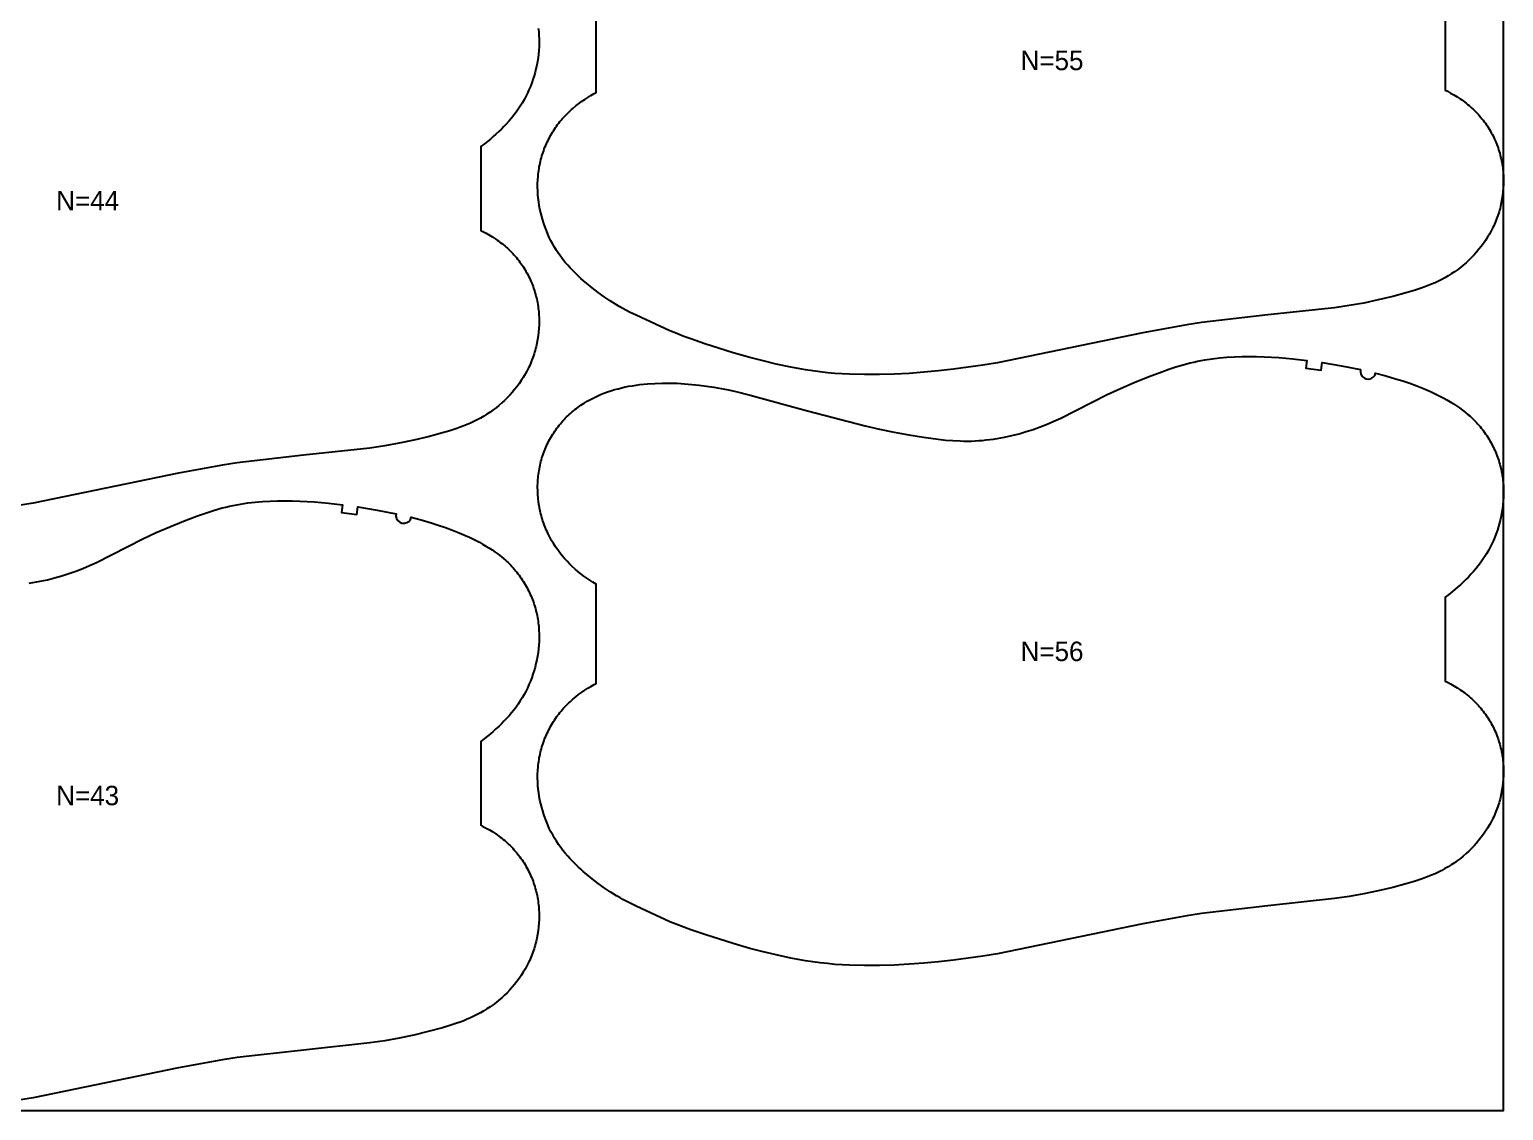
# Model space of a CAD drawing. Header units: inches. Extents: x 0 to 1972, y 0 to 1090.
# Drawn here: x 1593.2 to 1972, y 0 to 277.7 of the extents above; entities that cross this region are included whole.
import ezdxf

# ---------------------------------------------------------------- set-up
doc = ezdxf.new("R2010")
doc.units = ezdxf.units.IN

msp = doc.modelspace()

# ---------------------------------------------------------------- linework, layer by layer
at = {"layer": '1'}
for points in [[(0.5, 0), (1971.9894, 0), (1971.9894, 1089.551), (0.5, 1089.551), (0.5, 0)], [(1935.2463, 190.3356), (1935.203, 189.7146), (1935.3529, 189.1103), (1935.6812, 188.5814), (1936.1563, 188.1791), (1936.7321, 187.9423), (1937.3528, 187.8941), (1937.9583, 188.0391), (1938.4898, 188.3632), (1938.8959, 188.8351), (1939.1372, 189.409), (1941.707, 188.7225), (1944.261, 187.9777), (1946.0823, 187.4057), (1947.8914, 186.7966), (1949.6848, 186.1445), (1951.459, 185.4431), (1953.2105, 184.6867), (1954.0764, 184.2863), (1954.9349, 183.8705), (1955.7856, 183.4386), (1956.6279, 182.9902), (1957.4612, 182.5246), (1958.2849, 182.0413), (1959.0984, 181.5398), (1959.8998, 181.0189), (1960.6872, 180.4778), (1961.4588, 179.9155), (1962.2125, 179.3308), (1962.9466, 178.7227), (1963.3056, 178.4096), (1963.6589, 178.0903), (1964.0064, 177.7647), (1964.3477, 177.4325), (1964.6827, 177.0938), (1965.0112, 176.7487), (1965.3332, 176.3973), (1965.6485, 176.0398), (1965.9571, 175.6762), (1966.2589, 175.3069), (1966.5539, 174.9319), (1966.8419, 174.5514), (1967.1228, 174.1656), (1967.3966, 173.7746), (1967.6632, 173.3785), (1967.9225, 172.9776), (1968.1745, 172.572), (1968.4189, 172.1618), (1968.6559, 171.7472), (1968.8852, 171.3283), (1969.1067, 170.9054), (1969.3206, 170.4785), (1969.5265, 170.0479), (1969.7246, 169.6136), (1969.9148, 169.1758), (1970.0969, 168.7346), (1970.2709, 168.2903), (1970.4368, 167.8429), (1970.5945, 167.3926), (1970.744, 166.9395), (1970.8851, 166.4839), (1971.0178, 166.0257), (1971.1421, 165.5653), (1971.2579, 165.1027), (1971.3651, 164.6381), (1971.4637, 164.1716), (1971.5537, 163.7034), (1971.635, 163.2336), (1971.7077, 162.7624), (1971.772, 162.2899), (1971.8279, 161.8163), (1971.8754, 161.3417), (1971.9458, 160.3902), (1971.9836, 159.4366), (1971.9894, 158.4821), (1971.9638, 157.5278), (1971.9074, 156.575), (1971.8206, 155.6248), (1971.704, 154.6779), (1971.5579, 153.7352), (1971.3829, 152.7974), (1971.1792, 151.8651), (1970.9475, 150.9393), (1970.688, 150.0205), (1970.4012, 149.1096), (1970.0875, 148.2074), (1969.747, 147.315), (1969.3795, 146.4334), (1968.9851, 145.5639), (1968.5637, 144.7077), (1968.1153, 143.8658), (1967.6398, 143.0395), (1967.1372, 142.23), (1966.6078, 141.438), (1966.0529, 140.6636), (1965.4743, 139.9062), (1964.8734, 139.1656), (1964.2521, 138.4412), (1963.6119, 137.7329), (1962.9545, 137.0401), (1962.2816, 136.3625), (1961.5947, 135.6997), (1960.8947, 135.0511), (1960.1822, 134.4164), (1959.4581, 133.7949), (1957.9778, 132.5898), (1956.9894, 131.8359), (1956.9894, 110.2915), (1957.5608, 110.0177), (1958.4074, 109.5778), (1959.2394, 109.1101), (1960.0554, 108.6146), (1960.854, 108.0916), (1961.2463, 107.8199), (1961.6339, 107.5414), (1962.0164, 107.2561), (1962.3937, 106.964), (1962.7656, 106.6653), (1963.132, 106.3599), (1963.4928, 106.0478), (1963.8476, 105.7291), (1964.1964, 105.4039), (1964.539, 105.072), (1964.8752, 104.7336), (1965.2049, 104.3888), (1965.528, 104.0378), (1965.8444, 103.6806), (1966.1539, 103.3175), (1966.4564, 102.9485), (1966.7518, 102.5737), (1967.04, 102.1934), (1967.3209, 101.8077), (1967.5943, 101.4167), (1967.8601, 101.0205), (1968.1183, 100.6192), (1968.3686, 100.2131), (1968.611, 99.8022), (1968.8454, 99.3868), (1969.0716, 98.9668), (1969.2895, 98.5425), (1969.4991, 98.1141), (1969.7004, 97.6817), (1969.8933, 97.2454), (1970.0778, 96.8055), (1970.254, 96.3622), (1970.4217, 95.9156), (1970.581, 95.4658), (1970.7318, 95.0132), (1970.8742, 94.5577), (1971.008, 94.0997), (1971.1333, 93.6392), (1971.2501, 93.1766), (1971.3583, 92.7118), (1971.458, 92.2452), (1971.549, 91.7768), (1971.6314, 91.3069), (1971.7051, 90.8357), (1971.7704, 90.3631), (1971.827, 89.8895), (1971.8752, 89.4149), (1971.9149, 88.9395), (1971.9461, 88.4635), (1971.9689, 87.9869), (1971.9834, 87.51), (1971.9894, 87.0329), (1971.9766, 86.0785), (1971.9307, 85.125), (1971.8519, 84.1736), (1971.7406, 83.2254), (1971.5966, 82.2816), (1971.4202, 81.3436), (1971.2113, 80.4123), (1971.0947, 79.9497), (1970.9699, 79.4892), (1970.8371, 79.0311), (1970.6962, 78.5754), (1970.5472, 78.1224), (1970.3902, 77.6722), (1970.225, 77.2249), (1970.0518, 76.7807), (1969.8706, 76.3397), (1969.6814, 75.9021), (1969.4844, 75.4678), (1969.2797, 75.0372), (1968.8477, 74.1867), (1968.3864, 73.3515), (1967.8969, 72.5322), (1967.3801, 71.7296), (1966.8369, 70.9445), (1966.2685, 70.1775), (1965.6758, 69.4295), (1965.0594, 68.7009), (1964.4203, 67.9924), (1963.759, 67.3045), (1963.0764, 66.6379), (1962.3731, 65.993), (1961.6499, 65.3704), (1960.9076, 64.7707), (1960.1468, 64.1945), (1959.3686, 63.6419), (1958.5739, 63.1132), (1957.7636, 62.6087), (1956.9386, 62.1286), (1956.1001, 61.6731), (1955.2488, 61.2424), (1954.3858, 60.8368), (1953.5121, 60.4561), (1952.6287, 60.0984), (1951.7368, 59.7614), (1950.8376, 59.4429), (1949.0218, 58.8519), (1947.1906, 58.3072), (1943.5059, 57.3072), (1939.7956, 56.4158), (1936.0597, 55.6326), (1932.301, 54.9676), (1928.5237, 54.4238), (1911.4483, 52.5656), (1894.382, 50.626), (1890.6112, 50.0381), (1879.3452, 47.9897), (1841.9626, 40.2741), (1838.1968, 39.6524), (1830.6344, 38.6072), (1826.8416, 38.1796), (1823.0404, 37.8337), (1819.2327, 37.5676), (1815.4207, 37.3767), (1811.6054, 37.2621), (1807.788, 37.232), (1803.9723, 37.3169), (1802.0664, 37.413), (1800.1629, 37.5477), (1798.2626, 37.7216), (1796.3664, 37.9354), (1794.4751, 38.1894), (1792.589, 38.4809), (1788.8332, 39.1633), (1785.1, 39.9582), (1781.3883, 40.8482), (1778.3075, 41.6535), (1774.0272, 42.8684), (1766.7492, 45.1717), (1763.1393, 46.4158), (1761.3488, 47.0757), (1759.5726, 47.7712), (1757.8131, 48.5068), (1749.13, 52.4718), (1747.419, 53.3161), (1745.7338, 54.208), (1744.9036, 54.6765), (1744.0821, 55.1604), (1742.4647, 56.1718), (1740.8808, 57.2367), (1739.3297, 58.3501), (1737.8116, 59.5081), (1736.3313, 60.7132), (1735.6072, 61.3347), (1734.8948, 61.9694), (1734.1947, 62.618), (1733.5078, 63.2808), (1732.8349, 63.9584), (1732.1775, 64.6512), (1731.5373, 65.3595), (1730.916, 66.0839), (1730.3152, 66.8245), (1729.7365, 67.5819), (1729.1816, 68.3563), (1728.6522, 69.1483), (1728.1496, 69.9578), (1727.6742, 70.7841), (1727.2257, 71.626), (1726.8043, 72.4822), (1726.4099, 73.3517), (1726.0425, 74.2333), (1725.7019, 75.1257), (1725.3882, 76.0279), (1725.1015, 76.9388), (1724.842, 77.8576), (1724.6102, 78.7834), (1724.4065, 79.7157), (1724.2315, 80.6535), (1724.0854, 81.5962), (1723.9688, 82.5431), (1723.882, 83.4933), (1723.8256, 84.4461), (1723.8, 85.4004), (1723.8058, 86.3549), (1723.8436, 87.3085), (1723.914, 88.26), (1723.9615, 88.7346), (1724.0174, 89.2082), (1724.0817, 89.6807), (1724.1544, 90.1519), (1724.2358, 90.6217), (1724.3257, 91.0899), (1724.4243, 91.5564), (1724.5315, 92.021), (1724.6473, 92.4836), (1724.7716, 92.944), (1724.9043, 93.4022), (1725.0455, 93.8578), (1725.1949, 94.3109), (1725.3526, 94.7612), (1725.5185, 95.2086), (1725.6925, 95.6529), (1725.8747, 96.0941), (1726.0648, 96.5319), (1726.2629, 96.9662), (1726.4689, 97.3968), (1726.6827, 97.8237), (1726.9043, 98.2466), (1727.1336, 98.6655), (1727.3705, 99.0801), (1727.615, 99.4903), (1727.8669, 99.8959), (1728.1262, 100.2968), (1728.3928, 100.6929), (1728.6666, 101.0839), (1728.9475, 101.4697), (1729.2355, 101.8502), (1729.5305, 102.2252), (1729.8323, 102.5945), (1730.1409, 102.9581), (1730.4563, 103.3156), (1730.7782, 103.667), (1731.1067, 104.0121), (1731.4417, 104.3508), (1731.783, 104.683), (1732.1305, 105.0086), (1732.4838, 105.3279), (1732.8429, 105.641), (1733.5769, 106.2491), (1734.3306, 106.8338), (1735.1022, 107.3961), (1735.8897, 107.9372), (1736.6911, 108.4581), (1737.5045, 108.9596), (1738.3282, 109.4429), (1738.8, 109.7065), (1738.8, 135.2398), (1738.0259, 135.6904), (1737.2156, 136.1949), (1736.4208, 136.7236), (1735.6426, 137.2762), (1734.8818, 137.8524), (1734.1395, 138.4521), (1733.4163, 139.0747), (1732.713, 139.7196), (1732.0304, 140.3862), (1731.3691, 141.0741), (1730.73, 141.7826), (1730.1137, 142.5112), (1729.5209, 143.2592), (1728.9525, 144.0262), (1728.4094, 144.8113), (1727.8925, 145.6139), (1727.403, 146.4332), (1726.9417, 147.2684), (1726.5098, 148.1189), (1726.3051, 148.5495), (1726.108, 148.9838), (1725.9189, 149.4214), (1725.7376, 149.8624), (1725.5644, 150.3066), (1725.3992, 150.7539), (1725.2422, 151.2041), (1725.0932, 151.6571), (1724.9523, 152.1128), (1724.8195, 152.5709), (1724.6948, 153.0314), (1724.5781, 153.494), (1724.3692, 154.4253), (1724.1928, 155.3633), (1724.0489, 156.3071), (1723.9375, 157.2553), (1723.8587, 158.2067), (1723.8128, 159.1602), (1723.8, 160.1146), (1723.8061, 160.5917), (1723.8205, 161.0686), (1723.8433, 161.5452), (1723.8745, 162.0212), (1723.9142, 162.4966), (1723.9624, 162.9712), (1724.0191, 163.4448), (1724.0843, 163.9174), (1724.1581, 164.3886), (1724.2405, 164.8585), (1724.3315, 165.3269), (1724.4311, 165.7935), (1724.5393, 166.2583), (1724.6561, 166.7209), (1724.7814, 167.1814), (1724.9152, 167.6394), (1725.0576, 168.0949), (1725.2084, 168.5475), (1725.3677, 168.9973), (1725.5354, 169.4439), (1725.7116, 169.8872), (1725.8961, 170.3271), (1726.0891, 170.7634), (1726.2903, 171.1958), (1726.4999, 171.6242), (1726.7178, 172.0485), (1726.944, 172.4685), (1727.1784, 172.8839), (1727.4208, 173.2948), (1727.6711, 173.7009), (1727.9293, 174.1021), (1728.1951, 174.4984), (1728.4685, 174.8894), (1728.7494, 175.2751), (1729.0376, 175.6554), (1729.333, 176.0302), (1729.6355, 176.3992), (1729.945, 176.7623), (1730.2614, 177.1195), (1730.5845, 177.4705), (1730.9142, 177.8153), (1731.2504, 178.1537), (1731.593, 178.4856), (1731.9418, 178.8108), (1732.2967, 179.1295), (1732.6574, 179.4416), (1733.0238, 179.747), (1733.3957, 180.0457), (1733.7731, 180.3378), (1734.1556, 180.6231), (1734.5431, 180.9016), (1734.9354, 181.1733), (1735.7341, 181.6963), (1736.55, 182.1918), (1737.382, 182.6595), (1738.2287, 183.0994), (1739.0889, 183.5117), (1739.9617, 183.8966), (1740.846, 184.2546), (1741.7407, 184.5858), (1742.6448, 184.8907), (1743.5572, 185.1696), (1744.4769, 185.4228), (1745.403, 185.6507), (1746.3346, 185.8545), (1747.2711, 186.0354), (1748.2118, 186.1949), (1749.1562, 186.334), (1750.1035, 186.4542), (1752.0042, 186.6428), (1753.9092, 186.7694), (1755.8165, 186.8366), (1757.7246, 186.8454), (1759.6318, 186.7971), (1761.5368, 186.6932), (1763.4388, 186.5375), (1765.3367, 186.3343), (1767.2299, 186.088), (1769.1175, 185.8022), (1770.9985, 185.4769), (1772.8717, 185.1113), (1774.7361, 184.7049), (1778.439, 183.7819), (1793.1666, 179.7551), (1807.9332, 175.8733), (1811.6564, 175.032), (1815.3957, 174.2654), (1819.1488, 173.5702), (1822.9144, 172.9489), (1826.6967, 172.4361), (1828.5955, 172.2345), (1830.4984, 172.0814), (1832.4041, 171.9875), (1833.3576, 171.966), (1834.3112, 171.9634), (1835.2647, 171.9806), (1836.2179, 172.0175), (1837.1703, 172.0738), (1838.1215, 172.1492), (1839.0712, 172.2432), (1840.019, 172.3554), (1840.9645, 172.4856), (1841.9074, 172.6333), (1842.8472, 172.7982), (1843.7839, 172.9797), (1845.6472, 173.3909), (1847.4963, 173.8631), (1849.3303, 174.3923), (1851.1481, 174.9756), (1852.9476, 175.6124), (1854.7267, 176.3029), (1856.4832, 177.0475), (1858.2164, 177.8441), (1870.131, 183.8876), (1873.5963, 185.4871), (1877.1038, 186.9935), (1880.6419, 188.4244), (1884.2131, 189.7726), (1886.0133, 190.4096), (1887.8255, 191.0102), (1889.6521, 191.5616), (1890.5715, 191.8151), (1891.4953, 192.0515), (1892.4237, 192.2698), (1893.3563, 192.47), (1894.2929, 192.6527), (1895.2328, 192.8182), (1897.1211, 193.0997), (1899.0176, 193.3184), (1900.9193, 193.4783), (1902.8245, 193.5854), (1904.7321, 193.6459), (1906.6408, 193.666), (1908.5494, 193.651), (1910.4573, 193.6011), (1912.3637, 193.5157), (1914.268, 193.394), (1917.8606, 193.0697), (1921.4446, 192.6522), (1921.1947, 190.6679), (1925.1218, 190.1385), (1925.4088, 192.1178), (1930.336, 191.2732), (1935.2463, 190.3356)]]:
    msp.add_lwpolyline(points, close=True, dxfattribs=at)
for points in [[(1956.9894, 283.6279), (1956.9894, 262.0835), (1957.5608, 261.8097), (1958.4074, 261.3698), (1959.2394, 260.9021), (1960.0554, 260.4066), (1960.854, 259.8836), (1961.2463, 259.6119), (1961.6339, 259.3334), (1962.0164, 259.0481), (1962.3937, 258.756), (1962.7656, 258.4573), (1963.132, 258.1519), (1963.4928, 257.8398), (1963.8476, 257.5211), (1964.1964, 257.1959), (1964.539, 256.864), (1964.8752, 256.5256), (1965.2049, 256.1808), (1965.528, 255.8298), (1965.8444, 255.4726), (1966.1539, 255.1095), (1966.4564, 254.7405), (1966.7518, 254.3657), (1967.04, 253.9854), (1967.3209, 253.5997), (1967.5943, 253.2087), (1967.8601, 252.8125), (1968.1183, 252.4112), (1968.3686, 252.0051), (1968.611, 251.5942), (1968.8454, 251.1788), (1969.0716, 250.7588), (1969.2895, 250.3345), (1969.4991, 249.9061), (1969.7004, 249.4737), (1969.8933, 249.0374), (1970.0778, 248.5975), (1970.254, 248.1542), (1970.4217, 247.7076), (1970.581, 247.2578), (1970.7318, 246.8052), (1970.8742, 246.3497), (1971.008, 245.8917), (1971.1333, 245.4312), (1971.2501, 244.9686), (1971.3583, 244.5038), (1971.458, 244.0372), (1971.549, 243.5688), (1971.6314, 243.0989), (1971.7051, 242.6277), (1971.7704, 242.1551), (1971.827, 241.6815), (1971.8752, 241.2069), (1971.9149, 240.7315), (1971.9461, 240.2555), (1971.9689, 239.7789), (1971.9834, 239.302), (1971.9894, 238.8249), (1971.9766, 237.8705), (1971.9307, 236.917), (1971.8519, 235.9656), (1971.7406, 235.0174), (1971.5966, 234.0736), (1971.4202, 233.1356), (1971.2113, 232.2043), (1971.0947, 231.7417), (1970.9699, 231.2812), (1970.8371, 230.8231), (1970.6962, 230.3674), (1970.5472, 229.9144), (1970.3902, 229.4642), (1970.225, 229.0169), (1970.0518, 228.5727), (1969.8706, 228.1317), (1969.6814, 227.6941), (1969.4844, 227.2598), (1969.2797, 226.8292), (1968.8477, 225.9787), (1968.3864, 225.1435), (1967.8969, 224.3242), (1967.3801, 223.5216), (1966.8369, 222.7365), (1966.2685, 221.9695), (1965.6758, 221.2215), (1965.0594, 220.4929), (1964.4203, 219.7844), (1963.759, 219.0965), (1963.0764, 218.4299), (1962.3731, 217.785), (1961.6499, 217.1624), (1960.9076, 216.5627), (1960.1468, 215.9865), (1959.3686, 215.4339), (1958.5739, 214.9052), (1957.7636, 214.4007), (1956.9386, 213.9206), (1956.1001, 213.4651), (1955.2488, 213.0344), (1954.3858, 212.6288), (1953.5121, 212.2481), (1952.6287, 211.8904), (1951.7368, 211.5534), (1950.8376, 211.2349), (1949.0218, 210.6439), (1947.1906, 210.0992), (1943.5059, 209.0992), (1939.7956, 208.2078), (1936.0597, 207.4246), (1932.301, 206.7596), (1928.5237, 206.2158), (1911.4483, 204.3576), (1894.382, 202.418), (1890.6112, 201.8301), (1879.3452, 199.7817), (1841.9626, 192.0661), (1838.1968, 191.4444), (1830.6344, 190.3992), (1826.8416, 189.9716), (1823.0404, 189.6257), (1819.2327, 189.3596), (1815.4207, 189.1687), (1811.6054, 189.0541), (1807.788, 189.024), (1803.9723, 189.1089), (1802.0664, 189.205), (1800.1629, 189.3397), (1798.2626, 189.5136), (1796.3664, 189.7274), (1794.4751, 189.9814), (1792.589, 190.2729), (1788.8332, 190.9553), (1785.1, 191.7502), (1781.3883, 192.6402), (1778.3075, 193.4455), (1774.0272, 194.6604), (1766.7492, 196.9637), (1763.1393, 198.2078), (1761.3488, 198.8677), (1759.5726, 199.5632), (1757.8131, 200.2988), (1749.13, 204.2638), (1747.419, 205.1081), (1745.7338, 206), (1744.9036, 206.4685), (1744.0821, 206.9524), (1742.4647, 207.9638), (1740.8808, 209.0287), (1739.3297, 210.1421), (1737.8116, 211.3001), (1736.3313, 212.5052), (1735.6072, 213.1267), (1734.8948, 213.7614), (1734.1947, 214.41), (1733.5078, 215.0728), (1732.8349, 215.7504), (1732.1775, 216.4432), (1731.5373, 217.1515), (1730.916, 217.8759), (1730.3152, 218.6165), (1729.7365, 219.3739), (1729.1816, 220.1483), (1728.6522, 220.9403), (1728.1496, 221.7498), (1727.6742, 222.5761), (1727.2257, 223.418), (1726.8043, 224.2742), (1726.4099, 225.1437), (1726.0425, 226.0253), (1725.7019, 226.9177), (1725.3882, 227.8199), (1725.1015, 228.7308), (1724.842, 229.6496), (1724.6102, 230.5754), (1724.4065, 231.5077), (1724.2315, 232.4455), (1724.0854, 233.3882), (1723.9688, 234.3351), (1723.882, 235.2853), (1723.8256, 236.2381), (1723.8, 237.1924), (1723.8058, 238.1469), (1723.8436, 239.1005), (1723.914, 240.052), (1723.9615, 240.5266), (1724.0174, 241.0002), (1724.0817, 241.4727), (1724.1544, 241.9439), (1724.2358, 242.4137), (1724.3257, 242.8819), (1724.4243, 243.3484), (1724.5315, 243.813), (1724.6473, 244.2756), (1724.7716, 244.736), (1724.9043, 245.1942), (1725.0455, 245.6498), (1725.1949, 246.1029), (1725.3526, 246.5532), (1725.5185, 247.0006), (1725.6925, 247.4449), (1725.8747, 247.8861), (1726.0648, 248.3239), (1726.2629, 248.7582), (1726.4689, 249.1888), (1726.6827, 249.6157), (1726.9043, 250.0386), (1727.1336, 250.4575), (1727.3705, 250.8721), (1727.615, 251.2823), (1727.8669, 251.6879), (1728.1262, 252.0888), (1728.3928, 252.4849), (1728.6666, 252.8759), (1728.9475, 253.2617), (1729.2355, 253.6422), (1729.5305, 254.0172), (1729.8323, 254.3865), (1730.1409, 254.7501), (1730.4563, 255.1076), (1730.7782, 255.459), (1731.1067, 255.8041), (1731.4417, 256.1428), (1731.783, 256.475), (1732.1305, 256.8006), (1732.4838, 257.1199), (1732.8429, 257.433), (1733.5769, 258.0411), (1734.3306, 258.6258), (1735.1022, 259.1881), (1735.8897, 259.7292), (1736.6911, 260.2501), (1737.5045, 260.7516), (1738.3282, 261.2349), (1738.8, 261.4985), (1738.8, 287.0318)], [(1723.972, 278.0479), (1724.0279, 277.5743), (1724.0754, 277.0997), (1724.1458, 276.1482), (1724.1836, 275.1946), (1724.1894, 274.2401), (1724.1638, 273.2858), (1724.1074, 272.333), (1724.0206, 271.3828), (1723.904, 270.4359), (1723.7579, 269.4932), (1723.5829, 268.5554), (1723.3792, 267.6231), (1723.1475, 266.6973), (1722.888, 265.7785), (1722.6012, 264.8676), (1722.2875, 263.9654), (1721.947, 263.073), (1721.5795, 262.1914), (1721.1851, 261.3219), (1720.7637, 260.4657), (1720.3153, 259.6238), (1719.8398, 258.7975), (1719.3372, 257.988), (1718.8078, 257.196), (1718.2529, 256.4216), (1717.6743, 255.6642), (1717.0734, 254.9236), (1716.4521, 254.1992), (1715.8119, 253.4909), (1715.1545, 252.7981), (1714.4816, 252.1205), (1713.7947, 251.4577), (1713.0947, 250.8091), (1712.3822, 250.1744), (1711.6581, 249.5529), (1710.1778, 248.3478), (1709.1894, 247.5939), (1709.1894, 226.0495), (1709.7608, 225.7757), (1710.6074, 225.3358), (1711.4394, 224.8681), (1712.2554, 224.3726), (1713.054, 223.8496), (1713.4463, 223.5779), (1713.8339, 223.2994), (1714.2164, 223.0141), (1714.5937, 222.722), (1714.9656, 222.4233), (1715.332, 222.1179), (1715.6928, 221.8058), (1716.0476, 221.4871), (1716.3964, 221.1619), (1716.739, 220.83), (1717.0752, 220.4916), (1717.4049, 220.1468), (1717.728, 219.7958), (1718.0444, 219.4386), (1718.3539, 219.0755), (1718.6564, 218.7065), (1718.9518, 218.3317), (1719.24, 217.9514), (1719.5209, 217.5657), (1719.7943, 217.1747), (1720.0601, 216.7785), (1720.3183, 216.3772), (1720.5686, 215.9711), (1720.811, 215.5602), (1721.0454, 215.1448), (1721.2716, 214.7248), (1721.4895, 214.3005), (1721.6991, 213.8721), (1721.9004, 213.4397), (1722.0933, 213.0034), (1722.2778, 212.5635), (1722.454, 212.1202), (1722.6217, 211.6736), (1722.781, 211.2238), (1722.9318, 210.7712), (1723.0742, 210.3157), (1723.208, 209.8577), (1723.3333, 209.3972), (1723.4501, 208.9346), (1723.5583, 208.4698), (1723.658, 208.0032), (1723.749, 207.5348), (1723.8314, 207.0649), (1723.9051, 206.5937), (1723.9704, 206.1211), (1724.027, 205.6475), (1724.0752, 205.1729), (1724.1149, 204.6975), (1724.1461, 204.2215), (1724.1689, 203.7449), (1724.1834, 203.268), (1724.1894, 202.7909), (1724.1766, 201.8365), (1724.1307, 200.883), (1724.0519, 199.9316), (1723.9406, 198.9834), (1723.7966, 198.0396), (1723.6202, 197.1016), (1723.4113, 196.1703), (1723.2947, 195.7077), (1723.1699, 195.2472), (1723.0371, 194.7891), (1722.8962, 194.3334), (1722.7472, 193.8804), (1722.5902, 193.4302), (1722.425, 192.9829), (1722.2518, 192.5387), (1722.0706, 192.0977), (1721.8814, 191.6601), (1721.6844, 191.2258), (1721.4797, 190.7952), (1721.0477, 189.9447), (1720.5864, 189.1095), (1720.0969, 188.2902), (1719.5801, 187.4876), (1719.0369, 186.7025), (1718.4685, 185.9355), (1717.8758, 185.1875), (1717.2594, 184.4589), (1716.6203, 183.7504), (1715.959, 183.0625), (1715.2764, 182.3959), (1714.5731, 181.751), (1713.8499, 181.1284), (1713.1076, 180.5287), (1712.3468, 179.9525), (1711.5686, 179.3999), (1710.7739, 178.8712), (1709.9636, 178.3667), (1709.1386, 177.8866), (1708.3001, 177.4311), (1707.4488, 177.0004), (1706.5858, 176.5948), (1705.7121, 176.2141), (1704.8287, 175.8564), (1703.9368, 175.5194), (1703.0376, 175.2009), (1701.2218, 174.6099), (1699.3906, 174.0652), (1695.7059, 173.0652), (1691.9956, 172.1738), (1688.2597, 171.3906), (1684.501, 170.7256), (1680.7237, 170.1818), (1663.6483, 168.3236), (1646.582, 166.384), (1642.8112, 165.7961), (1631.5452, 163.7477), (1594.1626, 156.0321), (1590.3968, 155.4104)], [(1593.1645, 135.4516), (1594.1074, 135.5993), (1595.0472, 135.7642), (1595.9839, 135.9457), (1597.8472, 136.3569), (1599.6963, 136.8291), (1601.5303, 137.3583), (1603.3481, 137.9416), (1605.1476, 138.5784), (1606.9267, 139.2689), (1608.6832, 140.0135), (1610.4164, 140.8101), (1622.331, 146.8536), (1625.7963, 148.4531), (1629.3038, 149.9595), (1632.8419, 151.3904), (1636.4131, 152.7386), (1638.2133, 153.3756), (1640.0255, 153.9762), (1641.8521, 154.5276), (1642.7715, 154.7811), (1643.6953, 155.0175), (1644.6237, 155.2358), (1645.5563, 155.436), (1646.4929, 155.6187), (1647.4328, 155.7842), (1649.3211, 156.0657), (1651.2176, 156.2844), (1653.1193, 156.4443), (1655.0245, 156.5514), (1656.9321, 156.6119), (1658.8408, 156.632), (1660.7494, 156.617), (1662.6573, 156.5671), (1664.5637, 156.4817), (1666.468, 156.36), (1670.0606, 156.0357), (1673.6446, 155.6182), (1673.3947, 153.6339), (1677.3218, 153.1045), (1677.6088, 155.0838), (1682.536, 154.2392), (1687.4463, 153.3016), (1687.4463, 153.3016), (1687.403, 152.6806), (1687.5529, 152.0763), (1687.8812, 151.5474), (1688.3563, 151.1451), (1688.9321, 150.9083), (1689.5528, 150.8601), (1690.1583, 151.0051), (1690.6898, 151.3292), (1691.0959, 151.8011), (1691.3372, 152.375), (1693.907, 151.6885), (1696.461, 150.9437), (1698.2823, 150.3717), (1700.0914, 149.7626), (1701.8848, 149.1105), (1703.659, 148.4091), (1705.4105, 147.6527), (1706.2764, 147.2523), (1707.1349, 146.8365), (1707.9856, 146.4046), (1708.8279, 145.9562), (1709.6612, 145.4906), (1710.4849, 145.0073), (1711.2984, 144.5058), (1712.0998, 143.9849), (1712.8872, 143.4438), (1713.6588, 142.8815), (1714.4125, 142.2968), (1715.1466, 141.6887), (1715.5056, 141.3756), (1715.8589, 141.0563), (1716.2064, 140.7307), (1716.5477, 140.3985), (1716.8827, 140.0598), (1717.2112, 139.7147), (1717.5332, 139.3633), (1717.8485, 139.0058), (1718.1571, 138.6422), (1718.4589, 138.2729), (1718.7539, 137.8979), (1719.0419, 137.5174), (1719.3228, 137.1316), (1719.5966, 136.7406), (1719.8632, 136.3445), (1720.1225, 135.9436), (1720.3745, 135.538), (1720.6189, 135.1278), (1720.8559, 134.7132), (1721.0852, 134.2943), (1721.3067, 133.8714), (1721.5206, 133.4445), (1721.7265, 133.0139), (1721.9246, 132.5796), (1722.1148, 132.1418), (1722.2969, 131.7006), (1722.4709, 131.2563), (1722.6368, 130.8089), (1722.7945, 130.3586), (1722.944, 129.9055), (1723.0851, 129.4499), (1723.2178, 128.9917), (1723.3421, 128.5313), (1723.4579, 128.0687), (1723.5651, 127.6041), (1723.6637, 127.1376), (1723.7537, 126.6694), (1723.835, 126.1996), (1723.9077, 125.7284), (1723.972, 125.2559), (1724.0279, 124.7823), (1724.0754, 124.3077), (1724.1458, 123.3562), (1724.1836, 122.4026), (1724.1894, 121.4481), (1724.1638, 120.4938), (1724.1074, 119.541), (1724.0206, 118.5908), (1723.904, 117.6439), (1723.7579, 116.7012), (1723.5829, 115.7634), (1723.3792, 114.8311), (1723.1475, 113.9053), (1722.888, 112.9865), (1722.6012, 112.0756), (1722.2875, 111.1734), (1721.947, 110.281), (1721.5795, 109.3994), (1721.1851, 108.5299), (1720.7637, 107.6737), (1720.3153, 106.8318), (1719.8398, 106.0055), (1719.3372, 105.196), (1718.8078, 104.404), (1718.2529, 103.6296), (1717.6743, 102.8722), (1717.0734, 102.1316), (1716.4521, 101.4072), (1715.8119, 100.6989), (1715.1545, 100.0061), (1714.4816, 99.3285), (1713.7947, 98.6657), (1713.0947, 98.0171), (1712.3822, 97.3824), (1711.6581, 96.7609), (1710.1778, 95.5558), (1709.1894, 94.8019), (1709.1894, 73.2575), (1709.7608, 72.9837), (1710.6074, 72.5438), (1711.4394, 72.0761), (1712.2554, 71.5806), (1713.054, 71.0576), (1713.4463, 70.7859), (1713.8339, 70.5074), (1714.2164, 70.2221), (1714.5937, 69.93), (1714.9656, 69.6313), (1715.332, 69.3259), (1715.6928, 69.0138), (1716.0476, 68.6951), (1716.3964, 68.3699), (1716.739, 68.038), (1717.0752, 67.6996), (1717.4049, 67.3548), (1717.728, 67.0038), (1718.0444, 66.6466), (1718.3539, 66.2835), (1718.6564, 65.9145), (1718.9518, 65.5397), (1719.24, 65.1594), (1719.5209, 64.7737), (1719.7943, 64.3827), (1720.0601, 63.9865), (1720.3183, 63.5852), (1720.5686, 63.1791), (1720.811, 62.7682), (1721.0454, 62.3528), (1721.2716, 61.9328), (1721.4895, 61.5085), (1721.6991, 61.0801), (1721.9004, 60.6477), (1722.0933, 60.2114), (1722.2778, 59.7715), (1722.454, 59.3282), (1722.6217, 58.8816), (1722.781, 58.4318), (1722.9318, 57.9792), (1723.0742, 57.5237), (1723.208, 57.0657), (1723.3333, 56.6052), (1723.4501, 56.1426), (1723.5583, 55.6778), (1723.658, 55.2112), (1723.749, 54.7428), (1723.8314, 54.2729), (1723.9051, 53.8017), (1723.9704, 53.3291), (1724.027, 52.8555), (1724.0752, 52.3809), (1724.1149, 51.9055), (1724.1461, 51.4295), (1724.1689, 50.9529), (1724.1834, 50.476), (1724.1894, 49.9989), (1724.1766, 49.0445), (1724.1307, 48.091), (1724.0519, 47.1396), (1723.9406, 46.1914), (1723.7966, 45.2476), (1723.6202, 44.3096), (1723.4113, 43.3783), (1723.2947, 42.9157), (1723.1699, 42.4552), (1723.0371, 41.9971), (1722.8962, 41.5414), (1722.7472, 41.0884), (1722.5902, 40.6382), (1722.425, 40.1909), (1722.2518, 39.7467), (1722.0706, 39.3057), (1721.8814, 38.8681), (1721.6844, 38.4338), (1721.4797, 38.0032), (1721.0477, 37.1527), (1720.5864, 36.3175), (1720.0969, 35.4982), (1719.5801, 34.6956), (1719.0369, 33.9105), (1718.4685, 33.1435), (1717.8758, 32.3955), (1717.2594, 31.6669), (1716.6203, 30.9584), (1715.959, 30.2705), (1715.2764, 29.6039), (1714.5731, 28.959), (1713.8499, 28.3364), (1713.1076, 27.7367), (1712.3468, 27.1605), (1711.5686, 26.6079), (1710.7739, 26.0792), (1709.9636, 25.5747), (1709.1386, 25.0946), (1708.3001, 24.6391), (1707.4488, 24.2084), (1706.5858, 23.8028), (1705.7121, 23.4221), (1704.8287, 23.0644), (1703.9368, 22.7274), (1703.0376, 22.4089), (1701.2218, 21.8179), (1699.3906, 21.2732), (1695.7059, 20.2732), (1691.9956, 19.3818), (1688.2597, 18.5986), (1684.501, 17.9336), (1680.7237, 17.3898), (1663.6483, 15.5316), (1646.582, 13.592), (1642.8112, 13.0041), (1631.5452, 10.9557), (1594.1626, 3.2401), (1590.3968, 2.6184)]]:
    msp.add_lwpolyline(points, dxfattribs=at)

# ---------------------------------------------------------------- texts
for s, p in [('N=55', (1847.8947, 267.241)), ('N=44', (1600.0947, 231.207)), ('N=56', (1847.8947, 115.449)), ('N=43', (1600.0947, 78.415))]:
    msp.add_text(s, height=5, dxfattribs=at).set_placement(p)

doc.saveas('drawing.dxf')
